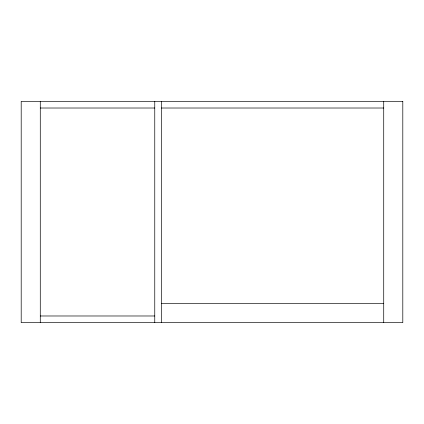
<?xml version="1.0" encoding="UTF-8"?>
<svg xmlns="http://www.w3.org/2000/svg" width="424" height="424" viewBox="0 0 424 424"><rect width="100%" height="100%" fill="white"/><g stroke="black" fill="none" stroke-linecap="round" stroke-linejoin="round"><path stroke-width="0.64" d="M40.28 108.014L154.76 108.014M161.438 108.014L383.72 108.014M161.438 303.584L383.72 303.584M40.28 315.986L154.76 315.986M383.72 101.336L383.72 322.664M161.438 101.336L161.438 322.664M154.76 101.336L154.76 322.664M40.28 101.336L40.28 322.664M402.8 101.336L21.2 101.336L21.2 322.664L402.8 322.664L402.8 101.336"/></g></svg>
